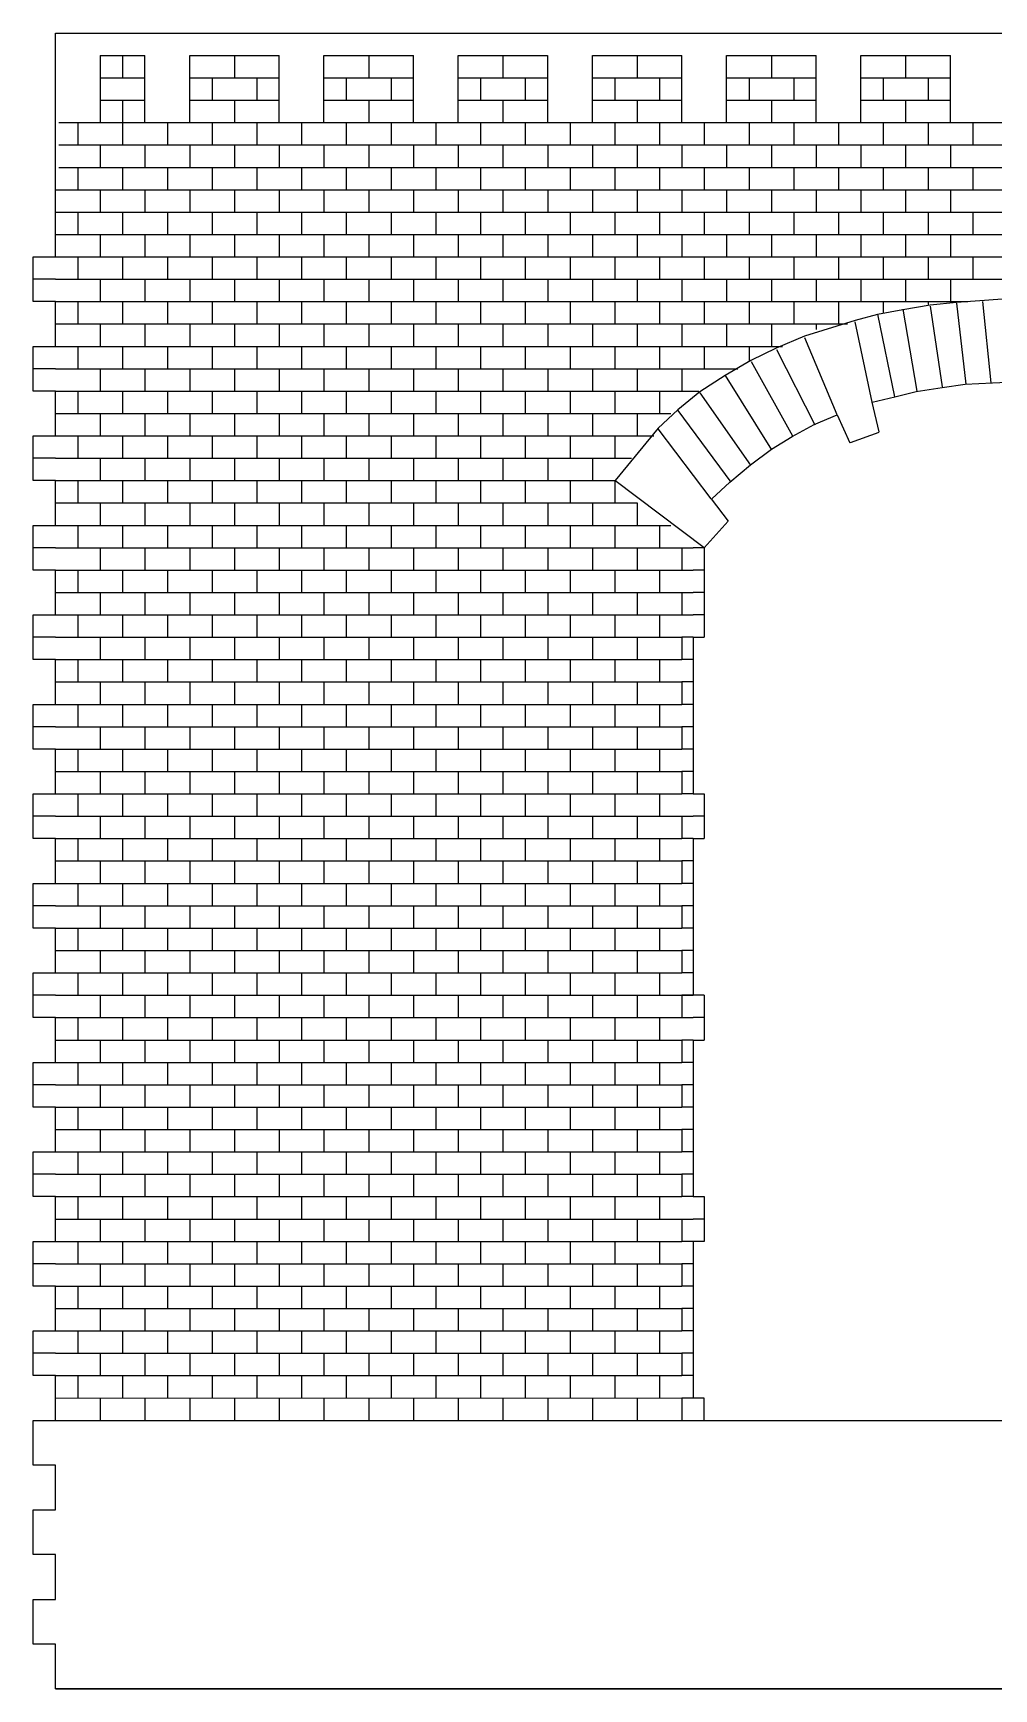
# Model space of a CAD drawing. Extents: x 12 to 197, y 116 to 290.
# Drawn here: x 12 to 54.9, y 116 to 190 of the extents above; entities that cross this region are included whole.
import ezdxf

# ---------------------------------------------------------------- set-up
doc = ezdxf.new("R2010")
doc.units = 0
doc.header["$MEASUREMENT"] = 0
doc.layers.add('OHNE_NAMEN', color=5, linetype='CONTINUOUS')

msp = doc.modelspace()

# ---------------------------------------------------------------- linework, layer by layer
at = {"layer": 'OHNE_NAMEN', "color": 5, "linetype": 'CONTINUOUS'}
for p, q in [((13, 190.0001), (101.0003, 190.0001)), ((13.0008, 179.9999), (13, 190.0001)), ((12.0007, 178), (12.0007, 179.9999)), ((12.0007, 179.9999), (13.0008, 179.9999)), ((13.0008, 179.0001), (12.0007, 179.0001)), ((13.0008, 178), (12.0007, 178)), ((13.0008, 176.0001), (13.0008, 178)), ((12.0007, 173.9999), (12.0007, 176.0001)), ((12.0007, 176.0001), (13.0008, 176.0001)), ((13.0008, 175), (12.0007, 175)), ((13.0008, 173.9999), (12.0007, 173.9999)), ((13.0008, 172), (13.0008, 173.9999)), ((12.0007, 170.0001), (12.0007, 172)), ((12.0007, 172), (13.0008, 172)), ((13.0008, 170.9999), (12.0007, 170.9999)), ((13.0008, 170.0001), (12.0007, 170.0001)), ((13.0008, 167.9998), (13.0008, 170.0001)), ((12.0007, 165.9999), (12.0007, 167.9998)), ((12.0007, 167.9998), (13.0008, 167.9998)), ((13.0008, 167.0001), (12.0007, 167.0001)), ((13.0008, 165.9999), (12.0007, 165.9999)), ((13.0008, 164), (13.0008, 165.9999)), ((12.0007, 162.0001), (12.0007, 164)), ((12.0007, 164), (13.0008, 164)), ((13.0008, 162.9999), (12.0007, 162.9999)), ((13.0008, 162.0001), (12.0007, 162.0001)), ((13.0008, 159.9999), (13.0008, 162.0001)), ((12.0007, 158), (12.0007, 159.9999)), ((12.0007, 159.9999), (13.0008, 159.9999)), ((13.0008, 159.0001), (12.0007, 159.0001)), ((13.0008, 158), (12.0007, 158)), ((13.0008, 156.0001), (13.0008, 158)), ((12.0007, 153.9999), (12.0007, 156.0001)), ((12.0007, 156.0001), (13.0008, 156.0001)), ((13.0008, 155), (12.0007, 155)), ((13.0008, 153.9999), (12.0007, 153.9999)), ((13.0008, 151.9999), (13.0008, 153.9999)), ((12.0007, 150), (12.0007, 151.9999)), ((12.0007, 151.9999), (13.0008, 151.9999)), ((13.0008, 150.9998), (12.0007, 150.9998)), ((13.0008, 150), (12.0007, 150)), ((13.0008, 147.9998), (13.0008, 150)), ((12.0007, 145.9999), (12.0007, 147.9998)), ((12.0007, 147.9998), (13.0008, 147.9998)), ((13.0008, 147), (12.0007, 147)), ((13.0008, 145.9999), (12.0007, 145.9999)), ((13.0008, 144), (13.0008, 145.9999)), ((12.0007, 142.0001), (12.0007, 144)), ((12.0007, 144), (13.0008, 144)), ((13.0008, 142.9999), (12.0007, 142.9999)), ((13.0008, 142.0001), (12.0007, 142.0001)), ((13.0008, 139.9999), (13.0008, 142.0001)), ((12.0007, 138), (12.0007, 139.9999)), ((12.0007, 139.9999), (13.0008, 139.9999)), ((13.0008, 139.0001), (12.0007, 139.0001)), ((13.0008, 138), (12.0007, 138)), ((13.0008, 136.0001), (13.0008, 138)), ((12.0007, 133.9998), (12.0007, 136.0001)), ((12.0007, 136.0001), (13.0008, 136.0001)), ((13.0008, 134.9999), (12.0007, 134.9999)), ((13.0008, 133.9998), (12.0007, 133.9998)), ((13.0008, 131.9999), (13.0008, 133.9998)), ((12.0007, 130), (12.0007, 131.9999)), ((12.0007, 131.9999), (13.0008, 131.9999)), ((13.0008, 130.9998), (12.0007, 130.9998)), ((13.0008, 130), (12.0007, 130)), ((13.0008, 128.0001), (13.0008, 130)), ((12.0007, 125.9999), (12.0007, 128.0001)), ((12.0007, 128.0001), (13.0008, 128.0001)), ((13.0008, 125.9999), (12.0007, 125.9999)), ((13.0008, 124), (13.0008, 125.9999)), ((12.0007, 122.0001), (12.0007, 124)), ((12.0007, 124), (13.0008, 124)), ((13.0008, 122.0001), (12.0007, 122.0001)), ((13.0008, 119.9998), (13.0008, 122.0001)), ((12.0007, 117.9999), (12.0007, 119.9998)), ((12.0007, 119.9998), (13.0008, 119.9998)), ((13.0008, 117.9999), (12.0007, 117.9999)), ((13.0008, 116), (13.0008, 117.9999)), ((101.0003, 116), (13, 116)), ((13, 116), (101.0003, 116))]:
    msp.add_line(p, q, dxfattribs=at)
at = {"layer": 'OHNE_NAMEN', "color": 7, "linetype": 'CONTINUOUS'}
for p, q in [((15.001, 189), (17, 189.0004)), ((15.001, 189), (15.001, 186)), ((16.0004, 189), (16.0004, 188.0002)), ((17.0003, 186), (17.0003, 189)), ((18.9999, 189.0004), (23, 189.0004)), ((19.0003, 186), (19.0003, 189)), ((21, 189), (21, 188.0002)), ((23.0004, 186), (23.0004, 189)), ((24.9999, 189.0004), (29, 189.0004)), ((25.0003, 186), (25.0003, 189)), ((27, 189), (27, 188.0002)), ((29.0004, 186), (29.0004, 189)), ((30.9999, 189.0004), (35, 189.0004)), ((31.0003, 186), (31.0003, 189)), ((33, 189), (33, 188.0002)), ((35.0004, 186), (35.0004, 189)), ((37, 189.0004), (41.0002, 189.0004)), ((37.0004, 186), (37.0004, 189)), ((39.0003, 189), (39.0003, 188.0002)), ((41.0005, 186), (41.0005, 189)), ((43.0001, 189.0004), (47.0002, 189.0004)), ((43.0004, 186), (43.0004, 189)), ((45, 189), (45, 188.0002)), ((47.0006, 186), (47.0006, 189)), ((49.0001, 189.0004), (53.0003, 189.0004)), ((49.0005, 186), (49.0005, 189)), ((51, 189), (51, 188.0002)), ((53.0006, 186), (53.0006, 189)), ((15.001, 187.9995), (17, 188.0002)), ((18.9999, 188.0002), (23, 188.0002)), ((20.0005, 187.9995), (20.0005, 186.9997)), ((22.0002, 188.0002), (22.0002, 187.0004)), ((24.9999, 188.0002), (29, 188.0002)), ((26.0005, 187.9995), (26.0005, 186.9997)), ((28.0003, 188.0002), (28.0003, 187.0004)), ((30.9999, 188.0002), (35, 188.0002)), ((32.0005, 187.9995), (32.0005, 186.9997)), ((34.0003, 188.0002), (34.0003, 187.0004)), ((37, 188.0002), (41.0002, 188.0002)), ((38.0005, 187.9995), (38.0005, 186.9997)), ((40.0004, 188.0002), (40.0004, 187.0004)), ((43.0001, 188.0002), (47.0002, 188.0002)), ((44.0006, 187.9995), (44.0006, 186.9997)), ((46.0005, 188.0002), (46.0005, 187.0004)), ((49.0001, 188.0002), (53.0003, 188.0002)), ((50.0006, 187.9995), (50.0006, 186.9997)), ((52.0005, 188.0002), (52.0005, 187.0004)), ((15.001, 186.9997), (17.0003, 186.9997)), ((16.0002, 186.9997), (16.0002, 186.0003)), ((19.001, 186.9997), (23.0004, 186.9997)), ((21.0004, 186.9997), (21.0004, 186)), ((25.001, 186.9997), (29.0004, 186.9997)), ((27.0004, 186.9997), (27.0004, 186)), ((31.001, 186.9997), (35.0004, 186.9997)), ((33.0003, 186.9997), (33.0003, 186)), ((37.0011, 186.9997), (41.0005, 186.9997)), ((39.0006, 186.9997), (39.0006, 186)), ((43.0011, 186.9997), (47.0006, 186.9997)), ((45.0003, 186.9997), (45.0003, 186)), ((49.0012, 186.9997), (53.0006, 186.9997)), ((51.0004, 186.9997), (51.0004, 186)), ((13.1538, 186), (101.0003, 186.0003)), ((14.0003, 186), (14.0003, 184.9998)), ((16.0003, 186), (16.0003, 184.9998)), ((18.0002, 186), (18.0002, 184.9998)), ((20.0005, 186), (20.0005, 184.9998)), ((22.0004, 186), (22.0004, 184.9998)), ((24.0003, 186), (24.0003, 184.9998)), ((26.0005, 186), (26.0005, 184.9998)), ((28.0004, 186), (28.0004, 184.9998)), ((30.0003, 186), (30.0003, 184.9998)), ((32.0006, 186), (32.0006, 184.9998)), ((34.0005, 186), (34.0005, 184.9998)), ((36.0003, 186), (36.0003, 184.9998)), ((38.0005, 186), (38.0005, 184.9998)), ((40.0008, 186), (40.0008, 184.9998)), ((42.0007, 186), (42.0007, 184.9998)), ((44.0006, 186), (44.0006, 184.9998)), ((46.0008, 186), (46.0008, 184.9998)), ((48.0007, 186), (48.0007, 184.9998)), ((50.0006, 186), (50.0006, 184.9998)), ((52.0005, 186), (52.0005, 184.9998)), ((54.0008, 186), (54.0008, 184.9998)), ((13.1538, 185.0002), (101.0003, 185.0002)), ((15.0003, 184.9998), (15.0003, 183.9994)), ((17.0003, 184.9998), (17.0003, 183.9994)), ((19.0002, 184.9998), (19.0002, 183.9994)), ((21.0005, 184.9998), (21.0005, 183.9994)), ((23.0004, 184.9998), (23.0004, 183.9994)), ((25.0003, 184.9998), (25.0003, 183.9994)), ((27.0005, 184.9998), (27.0005, 183.9994)), ((29.0004, 184.9998), (29.0004, 183.9994)), ((31.0003, 184.9998), (31.0003, 183.9994)), ((33.0006, 184.9998), (33.0006, 183.9994)), ((35.0005, 184.9998), (35.0005, 183.9994)), ((37.0004, 184.9998), (37.0004, 183.9994)), ((39.0003, 184.9998), (39.0003, 183.9994)), ((41.0005, 184.9998), (41.0005, 183.9994)), ((43.0004, 184.9998), (43.0004, 183.9994)), ((45.0003, 184.9998), (45.0003, 183.9994)), ((47.0006, 184.9998), (47.0006, 183.9994)), ((49.0005, 184.9998), (49.0005, 183.9994)), ((51.0004, 184.9998), (51.0004, 183.9994)), ((53.0003, 184.9998), (53.0003, 183.9994)), ((13.1538, 184.0001), (101.0003, 184.0001)), ((14.0003, 184.0001), (14.0003, 182.9999)), ((16.0003, 184.0001), (16.0003, 182.9999)), ((18.0002, 184.0001), (18.0002, 182.9999)), ((20.0005, 184.0001), (20.0005, 182.9999)), ((22.0004, 184.0001), (22.0004, 182.9999)), ((24.0003, 184.0001), (24.0003, 182.9999)), ((26.0005, 184.0001), (26.0005, 182.9999)), ((28.0004, 184.0001), (28.0004, 182.9999)), ((30.0003, 184.0001), (30.0003, 182.9999)), ((32.0006, 184.0001), (32.0006, 182.9999)), ((34.0005, 184.0001), (34.0005, 182.9999)), ((36.0003, 184.0001), (36.0003, 182.9999)), ((38.0005, 184.0001), (38.0005, 182.9999)), ((40.0008, 184.0001), (40.0008, 182.9999)), ((42.0007, 184.0001), (42.0007, 182.9999)), ((44.0006, 184.0001), (44.0006, 182.9999)), ((46.0008, 184.0001), (46.0008, 182.9999)), ((48.0007, 184.0001), (48.0007, 182.9999)), ((50.0006, 184.0001), (50.0006, 182.9999)), ((52.0005, 184.0001), (52.0005, 182.9999)), ((54.0008, 184.0001), (54.0008, 182.9999)), ((13, 182.9999), (102.4036, 182.9999)), ((15.0003, 182.9999), (15.0003, 181.9998)), ((17.0003, 182.9999), (17.0003, 181.9998)), ((19.0002, 182.9999), (19.0002, 181.9998)), ((21.0005, 182.9999), (21.0005, 181.9998)), ((23.0004, 182.9999), (23.0004, 181.9998)), ((25.0003, 182.9999), (25.0003, 181.9998)), ((27.0005, 182.9999), (27.0005, 181.9998)), ((29.0004, 182.9999), (29.0004, 181.9998)), ((31.0003, 182.9999), (31.0003, 181.9998)), ((33.0006, 182.9999), (33.0006, 181.9998)), ((35.0005, 182.9999), (35.0005, 181.9998)), ((37.0004, 182.9999), (37.0004, 181.9998)), ((39.0003, 182.9999), (39.0003, 181.9998)), ((41.0005, 182.9999), (41.0005, 181.9998)), ((43.0004, 182.9999), (43.0004, 181.9998)), ((45.0003, 182.9999), (45.0003, 181.9998)), ((47.0006, 182.9999), (47.0006, 181.9998)), ((49.0005, 182.9999), (49.0005, 181.9998)), ((51.0004, 182.9999), (51.0004, 181.9998)), ((53.0003, 182.9999), (53.0003, 181.9998)), ((13, 182.0002), (102.4036, 182.0002)), ((14.0003, 182.0002), (14.0003, 181)), ((16.0003, 182.0002), (16.0003, 181)), ((18.0002, 182.0002), (18.0002, 181)), ((20.0005, 182.0002), (20.0005, 181)), ((22.0004, 182.0002), (22.0004, 181)), ((24.0003, 182.0002), (24.0003, 181)), ((26.0005, 182.0002), (26.0005, 181)), ((28.0004, 182.0002), (28.0004, 181)), ((30.0003, 182.0002), (30.0003, 181)), ((32.0006, 182.0002), (32.0006, 181)), ((34.0005, 182.0002), (34.0005, 181)), ((36.0003, 182.0002), (36.0003, 181)), ((38.0005, 182.0002), (38.0005, 181)), ((40.0008, 182.0002), (40.0008, 181)), ((42.0007, 182.0002), (42.0007, 181)), ((44.0006, 182.0002), (44.0006, 181)), ((46.0008, 182.0002), (46.0008, 181)), ((48.0007, 182.0002), (48.0007, 181)), ((50.0006, 182.0002), (50.0006, 181)), ((52.0005, 182.0002), (52.0005, 181)), ((54.0008, 182.0002), (54.0008, 181)), ((13, 181), (102.4036, 181)), ((15.0003, 180.9997), (15.0003, 179.9996)), ((17.0003, 180.9997), (17.0003, 179.9996)), ((19.0002, 180.9997), (19.0002, 179.9996)), ((21.0005, 180.9997), (21.0005, 179.9996)), ((23.0004, 180.9997), (23.0004, 179.9996)), ((25.0003, 180.9997), (25.0003, 179.9996)), ((27.0005, 180.9997), (27.0005, 179.9996)), ((29.0004, 180.9997), (29.0004, 179.9996)), ((31.0003, 180.9997), (31.0003, 179.9996)), ((33.0006, 180.9997), (33.0006, 179.9996)), ((35.0005, 180.9997), (35.0005, 179.9996)), ((37.0004, 180.9997), (37.0004, 179.9996)), ((39.0003, 180.9997), (39.0003, 179.9996)), ((41.0005, 180.9997), (41.0005, 179.9996)), ((43.0004, 180.9997), (43.0004, 179.9996)), ((45.0003, 180.9997), (45.0003, 179.9996)), ((47.0006, 180.9997), (47.0006, 179.9996)), ((49.0005, 180.9997), (49.0005, 179.9996)), ((51.0004, 180.9997), (51.0004, 179.9996)), ((53.0003, 180.9997), (53.0003, 179.9996)), ((13, 180.0003), (101.0003, 180.0003)), ((14.0003, 179.9999), (14.0003, 178.9998)), ((16.0003, 179.9999), (16.0003, 178.9998)), ((18.0002, 179.9999), (18.0002, 178.9998)), ((20.0005, 179.9999), (20.0005, 178.9998)), ((22.0004, 179.9999), (22.0004, 178.9998)), ((24.0003, 179.9999), (24.0003, 178.9998)), ((26.0005, 179.9999), (26.0005, 178.9998)), ((28.0004, 179.9999), (28.0004, 178.9998)), ((30.0003, 179.9999), (30.0003, 178.9998)), ((32.0006, 179.9999), (32.0006, 178.9998)), ((34.0005, 179.9999), (34.0005, 178.9998)), ((36.0003, 179.9999), (36.0003, 178.9998)), ((38.0005, 179.9999), (38.0005, 178.9998)), ((40.0008, 179.9999), (40.0008, 178.9998)), ((42.0007, 179.9999), (42.0007, 178.9998)), ((44.0006, 179.9999), (44.0006, 178.9998)), ((46.0008, 179.9999), (46.0008, 178.9998)), ((48.0007, 179.9999), (48.0007, 178.9998)), ((50.0006, 179.9999), (50.0006, 178.9998)), ((52.0005, 179.9999), (52.0005, 178.9998)), ((54.0008, 179.9999), (54.0008, 178.9998)), ((13, 179.0001), (101.0003, 179.0001)), ((15.0003, 178.9998), (15.0003, 177.9997)), ((17.0003, 178.9998), (17.0003, 177.9997)), ((19.0002, 178.9998), (19.0002, 177.9997)), ((21.0005, 178.9998), (21.0005, 177.9997)), ((23.0004, 178.9998), (23.0004, 177.9997)), ((25.0003, 178.9998), (25.0003, 177.9997)), ((27.0005, 178.9998), (27.0005, 177.9997)), ((29.0004, 178.9998), (29.0004, 177.9997)), ((31.0003, 178.9998), (31.0003, 177.9997)), ((33.0006, 178.9998), (33.0006, 177.9997)), ((35.0005, 178.9998), (35.0005, 177.9997)), ((37.0004, 178.9998), (37.0004, 177.9997)), ((39.0003, 178.9998), (39.0003, 177.9997)), ((41.0005, 178.9998), (41.0005, 177.9997)), ((43.0004, 178.9998), (43.0004, 177.9997)), ((45.0003, 178.9998), (45.0003, 177.9997)), ((47.0006, 178.9998), (47.0006, 177.9997)), ((49.0005, 178.9998), (49.0005, 177.9997)), ((51.0004, 178.9998), (51.0004, 177.9997)), ((53.0003, 178.9998), (53.0003, 177.9997)), ((13, 178), (53.7789, 178)), ((14.0003, 178), (14.0003, 176.9999)), ((16.0003, 178), (16.0003, 176.9999)), ((18.0002, 178), (18.0002, 176.9999)), ((20.0005, 178), (20.0005, 176.9999)), ((22.0004, 178), (22.0004, 176.9999)), ((24.0003, 178), (24.0003, 176.9999)), ((26.0005, 178), (26.0005, 176.9999)), ((28.0004, 178), (28.0004, 176.9999)), ((30.0003, 178), (30.0003, 176.9999)), ((32.0006, 178), (32.0006, 176.9999)), ((34.0005, 178), (34.0005, 176.9999)), ((36.0003, 178), (36.0003, 176.9999)), ((38.0005, 178), (38.0005, 176.9999)), ((40.0008, 178), (40.0008, 176.9999)), ((42.0007, 178), (42.0007, 176.9999)), ((44.0006, 178), (44.0006, 176.9999)), ((46.0005, 177.9997), (46.0005, 176.9999)), ((46.0008, 178), (46.0008, 176.9999)), ((48.0007, 178), (48.0007, 176.9999)), ((48.0007, 177.9997), (48.0007, 176.9999)), ((50.8787, 177.6324), (49.7498, 177.4208)), ((50.0006, 178), (50.0013, 177.5001)), ((50.8684, 177.6561), (51.5013, 173.9999)), ((52.1017, 177.8441), (50.8787, 177.6324)), ((52.0016, 178), (52.0016, 177.8751)), ((53.2776, 177.9619), (52.1017, 177.8441)), ((52.1032, 177.7972), (52.6263, 174.1876)), ((53.2673, 177.9383), (53.6889, 174.3124)), ((54.5239, 178.0558), (53.2776, 177.9619)), ((54.4389, 178), (54.8139, 174.3749)), ((55.5015, 178.1249), (54.5239, 178.0558)), ((13, 177.0002), (48.4032, 176.9999)), ((15.0003, 176.9999), (15.0003, 175.9998)), ((17.0003, 176.9999), (17.0003, 175.9998)), ((19.0002, 176.9999), (19.0002, 175.9998)), ((21.0005, 176.9999), (21.0005, 175.9998)), ((23.0004, 176.9999), (23.0004, 175.9998)), ((25.0003, 176.9999), (25.0003, 175.9998)), ((27.0005, 176.9999), (27.0005, 175.9998)), ((29.0004, 176.9999), (29.0004, 175.9998)), ((31.0003, 176.9999), (31.0003, 175.9998)), ((33.0006, 176.9999), (33.0006, 175.9998)), ((35.0005, 176.9999), (35.0005, 175.9998)), ((37.0004, 176.9999), (37.0004, 175.9998)), ((39.0003, 176.9999), (39.0003, 175.9998)), ((41.0005, 176.9999), (41.0005, 175.9998)), ((43.0004, 176.9999), (43.0004, 175.9998)), ((45.0003, 176.9999), (45.0003, 175.9998)), ((45.0007, 176.9999), (45.0007, 176.0001)), ((48.7384, 177.1622), (46.4806, 176.4566)), ((47.0016, 176.9999), (47.0002, 176.7501)), ((49.7498, 177.4208), (48.7384, 177.1622)), ((49.5014, 173.5), (48.7518, 177.0916)), ((49.7395, 177.4444), (50.5016, 173.7501)), ((46.4806, 176.4566), (45.2106, 175.9158)), ((47.939, 172.9373), (46.494, 176.3861)), ((13, 176.0001), (45.5002, 176.0001)), ((14.0003, 176.0001), (14.0003, 175)), ((16.0003, 176.0001), (16.0003, 175)), ((18.0002, 176.0001), (18.0002, 175)), ((20.0005, 176.0001), (20.0005, 175)), ((22.0004, 176.0001), (22.0004, 175)), ((24.0003, 176.0001), (24.0003, 175)), ((26.0005, 176.0001), (26.0005, 175)), ((28.0004, 176.0001), (28.0004, 175)), ((30.0003, 176.0001), (30.0003, 175)), ((32.0006, 176.0001), (32.0006, 175)), ((34.0005, 176.0001), (34.0005, 175)), ((36.0003, 176.0001), (36.0003, 175)), ((38.0005, 176.0001), (38.0005, 175)), ((40.0008, 176.0001), (40.0008, 175)), ((42.0007, 176.0001), (42.0007, 175)), ((44.0006, 175.9998), (44.0013, 175.375)), ((45.2106, 175.9158), (44.0817, 175.3746)), ((45.224, 175.8569), (46.9388, 172.4999)), ((13, 175), (43.5, 175)), ((15.0003, 174.9996), (15.0003, 173.9995)), ((17.0003, 174.9996), (17.0003, 173.9995)), ((19.0002, 174.9996), (19.0002, 173.9995)), ((21.0005, 174.9996), (21.0005, 173.9995)), ((23.0004, 174.9996), (23.0004, 173.9995)), ((25.0003, 174.9996), (25.0003, 173.9995)), ((27.0005, 174.9996), (27.0005, 173.9995)), ((29.0004, 174.9996), (29.0004, 173.9995)), ((31.0003, 174.9996), (31.0003, 173.9995)), ((33.0006, 174.9996), (33.0006, 173.9995)), ((35.0005, 174.9996), (35.0005, 173.9995)), ((37.0004, 174.9996), (37.0004, 173.9995)), ((39.0003, 174.9996), (39.0003, 173.9995)), ((41.0005, 174.9996), (41.0005, 173.9995)), ((42.9295, 174.6927), (41.8006, 173.9635)), ((44.0817, 175.3746), (42.9295, 174.6927)), ((42.9309, 174.6927), (45.0014, 171.3749)), ((44.0951, 175.3277), (45.9391, 172)), ((13, 174.0002), (41.7502, 174.0002)), ((14.0003, 173.9999), (14.0003, 173.0001)), ((16.0003, 173.9999), (16.0003, 173.0001)), ((18.0002, 173.9999), (18.0002, 173.0001)), ((20.0005, 173.9999), (20.0005, 173.0001)), ((22.0004, 173.9999), (22.0004, 173.0001)), ((24.0003, 173.9999), (24.0003, 173.0001)), ((26.0005, 173.9999), (26.0005, 173.0001)), ((28.0004, 173.9999), (28.0004, 173.0001)), ((30.0003, 173.9999), (30.0003, 173.0001)), ((32.0006, 173.9999), (32.0006, 173.0001)), ((34.0005, 173.9999), (34.0005, 173.0001)), ((36.0003, 173.9999), (36.0003, 173.0001)), ((38.0005, 173.9999), (38.0005, 172.9998)), ((38.0005, 173.9999), (38.0005, 173.0001)), ((40.0008, 173.9999), (40.0008, 172.9998)), ((40.0008, 173.9999), (40.0008, 173.0001)), ((41.8006, 173.9635), (40.8129, 173.1641)), ((41.802, 173.9166), (44.0641, 170.6873)), ((40.8129, 173.1641), (39.9426, 172.3408)), ((13, 173.0001), (40.5003, 173.0001)), ((15.0003, 172.9998), (15.0003, 171.9996)), ((17.0003, 172.9998), (17.0003, 171.9996)), ((19.0002, 172.9998), (19.0002, 171.9996)), ((21.0005, 172.9998), (21.0005, 171.9996)), ((23.0004, 172.9998), (23.0004, 171.9996)), ((25.0003, 172.9998), (25.0003, 171.9996)), ((27.0005, 172.9998), (27.0005, 171.9996)), ((29.0004, 172.9998), (29.0004, 171.9996)), ((31.0003, 172.9998), (31.0003, 171.9996)), ((33.0006, 172.9998), (33.0006, 171.9996)), ((35.0005, 172.9998), (35.0005, 171.9996)), ((37.0004, 172.9998), (37.0004, 171.9996)), ((39.0003, 172.9998), (39.0003, 171.9996)), ((39.0006, 172.9998), (39.0006, 172)), ((40.8143, 173.1405), (43.1888, 169.9376)), ((13, 172.0003), (39.7503, 172.0003)), ((14.0003, 172), (14.0003, 170.9999)), ((16.0003, 172), (16.0003, 170.9999)), ((18.0002, 172), (18.0002, 170.9999)), ((20.0005, 172), (20.0005, 170.9999)), ((22.0004, 172), (22.0004, 170.9999)), ((24.0003, 172), (24.0003, 170.9999)), ((26.0005, 172), (26.0005, 170.9999)), ((28.0004, 172), (28.0004, 170.9999)), ((30.0003, 172), (30.0003, 170.9999)), ((32.0006, 172), (32.0006, 170.9999)), ((34.0005, 172), (34.0005, 170.9999)), ((36.0003, 172), (36.0003, 170.9999)), ((38.0005, 172), (38.0005, 170.9999)), ((38.0005, 172), (38.0005, 170.9999)), ((39.9426, 172.3408), (38.0139, 170.0124)), ((42.3139, 169.1876), (39.9426, 172.3175)), ((13, 171.0002), (38.7502, 171.0002)), ((15.0003, 170.9999), (15.0003, 169.9997)), ((17.0003, 170.9999), (17.0003, 169.9997)), ((19.0002, 170.9999), (19.0002, 169.9997)), ((21.0005, 170.9999), (21.0005, 169.9997)), ((23.0004, 170.9999), (23.0004, 169.9997)), ((25.0003, 170.9999), (25.0003, 169.9997)), ((27.0005, 170.9999), (27.0005, 169.9997)), ((29.0004, 170.9999), (29.0004, 169.9997)), ((31.0003, 170.9999), (31.0003, 169.9997)), ((33.0006, 170.9999), (33.0006, 169.9997)), ((35.0005, 170.9999), (35.0005, 169.9997)), ((37.0004, 170.9999), (37.0004, 169.9997)), ((13, 170.0001), (38.0002, 170.0001)), ((14.0003, 170.0001), (14.0003, 169)), ((16.0003, 170.0001), (16.0003, 169)), ((18.0002, 170.0001), (18.0002, 169)), ((20.0005, 170.0001), (20.0005, 169)), ((22.0004, 170.0001), (22.0004, 169)), ((24.0003, 170.0001), (24.0003, 169)), ((26.0005, 170.0001), (26.0005, 169)), ((28.0004, 170.0001), (28.0004, 169)), ((30.0003, 170.0001), (30.0003, 169)), ((32.0006, 170.0001), (32.0006, 169)), ((34.0005, 170.0001), (34.0005, 169)), ((36.0003, 170.0001), (36.0003, 169)), ((42.0007, 167.0001), (38.0005, 170.0001)), ((38.0005, 170.0001), (38.0005, 169)), ((38.0005, 169.9997), (38.0005, 169)), ((13, 169.0003), (39.0003, 169.0003)), ((15.0003, 169), (15.0003, 167.9998)), ((17.0003, 169), (17.0003, 167.9998)), ((19.0002, 169), (19.0002, 167.9998)), ((21.0005, 169), (21.0005, 167.9998)), ((23.0004, 169), (23.0004, 167.9998)), ((25.0003, 169), (25.0003, 167.9998)), ((27.0005, 169), (27.0005, 167.9998)), ((29.0004, 169), (29.0004, 167.9998)), ((31.0003, 169), (31.0003, 167.9998)), ((33.0006, 169), (33.0006, 167.9998)), ((35.0005, 169), (35.0005, 167.9998)), ((37.0004, 169), (37.0004, 167.9998)), ((39.0003, 169), (39.0003, 167.9998)), ((39.0006, 169), (39.0006, 167.9998)), ((12.4038, 168.0002), (40.5003, 168.0002)), ((14.0003, 168.0002), (14.0003, 167.0001)), ((16.0003, 168.0002), (16.0003, 167.0001)), ((18.0002, 168.0002), (18.0002, 167.0001)), ((20.0005, 168.0002), (20.0005, 167.0001)), ((22.0004, 168.0002), (22.0004, 167.0001)), ((24.0003, 168.0002), (24.0003, 167.0001)), ((26.0005, 168.0002), (26.0005, 167.0001)), ((28.0004, 168.0002), (28.0004, 167.0001)), ((30.0003, 168.0002), (30.0003, 167.0001)), ((32.0006, 168.0002), (32.0006, 167.0001)), ((34.0005, 168.0002), (34.0005, 167.0001)), ((36.0003, 168.0002), (36.0003, 167.0001)), ((38.0005, 168.0002), (38.0005, 167.0001)), ((40.0008, 168.0002), (40.0008, 167.0001)), ((40.0008, 167.9998), (40.0008, 166.9997)), ((13.001, 167.0001), (41.5001, 167.0001)), ((15.0003, 166.9997), (15.0003, 165.9996)), ((17.0003, 166.9997), (17.0003, 165.9996)), ((19.0002, 166.9997), (19.0002, 165.9996)), ((21.0005, 166.9997), (21.0005, 165.9996)), ((23.0004, 166.9997), (23.0004, 165.9996)), ((25.0003, 166.9997), (25.0003, 165.9996)), ((27.0005, 166.9997), (27.0005, 165.9996)), ((29.0004, 166.9997), (29.0004, 165.9996)), ((31.0003, 166.9997), (31.0003, 165.9996)), ((33.0006, 166.9997), (33.0006, 165.9996)), ((35.0005, 166.9997), (35.0005, 165.9996)), ((37.0004, 166.9997), (37.0004, 165.9996)), ((39.0003, 166.9997), (39.0003, 165.9996)), ((39.0006, 167.0001), (39.0006, 165.9999)), ((41.0005, 166.9997), (41.0005, 165.9996)), ((13.001, 165.9999), (41.5001, 166.0003)), ((14.0003, 165.9999), (14.0003, 164.9998)), ((16.0003, 165.9999), (16.0003, 164.9998)), ((18.0002, 165.9999), (18.0002, 164.9998)), ((20.0005, 165.9999), (20.0005, 164.9998)), ((22.0004, 165.9999), (22.0004, 164.9998)), ((24.0003, 165.9999), (24.0003, 164.9998)), ((26.0005, 165.9999), (26.0005, 164.9998)), ((28.0004, 165.9999), (28.0004, 164.9998)), ((30.0003, 165.9999), (30.0003, 164.9998)), ((32.0006, 165.9999), (32.0006, 164.9998)), ((34.0005, 165.9999), (34.0005, 164.9998)), ((36.0003, 165.9999), (36.0003, 164.9998)), ((38.0005, 165.9999), (38.0005, 164.9998)), ((40.0008, 165.9999), (40.0008, 164.9998)), ((13.0011, 164.9998), (41.5001, 165.0002)), ((15.0003, 164.9998), (15.0003, 163.9997)), ((17.0003, 164.9998), (17.0003, 163.9997)), ((19.0002, 164.9998), (19.0002, 163.9997)), ((21.0005, 164.9998), (21.0005, 163.9997)), ((23.0004, 164.9998), (23.0004, 163.9997)), ((25.0003, 164.9998), (25.0003, 163.9997)), ((27.0005, 164.9998), (27.0005, 163.9997)), ((29.0004, 164.9998), (29.0004, 163.9997)), ((31.0003, 164.9998), (31.0003, 163.9997)), ((33.0006, 164.9998), (33.0006, 163.9997)), ((35.0005, 164.9998), (35.0005, 163.9997)), ((37.0004, 164.9998), (37.0004, 163.9997)), ((39.0003, 164.9998), (39.0003, 163.9997)), ((41.0005, 164.9998), (41.0005, 163.9997)), ((13.0011, 164), (41.5001, 164)), ((14.0003, 164), (14.0003, 162.9999)), ((16.0003, 164), (16.0003, 162.9999)), ((18.0002, 164), (18.0002, 162.9999)), ((20.0005, 164), (20.0005, 162.9999)), ((22.0004, 164), (22.0004, 162.9999)), ((24.0003, 164), (24.0003, 162.9999)), ((26.0005, 164), (26.0005, 162.9999)), ((28.0004, 164), (28.0004, 162.9999)), ((30.0003, 164), (30.0003, 162.9999)), ((32.0006, 164), (32.0006, 162.9999)), ((34.0005, 164), (34.0005, 162.9999)), ((36.0003, 164), (36.0003, 162.9999)), ((38.0005, 164), (38.0005, 162.9999)), ((40.0008, 164), (40.0008, 162.9999)), ((13.0011, 162.9999), (41.0012, 162.9999)), ((15.0003, 162.9999), (15.0003, 161.9998)), ((17.0003, 162.9999), (17.0003, 161.9998)), ((19.0002, 162.9999), (19.0002, 161.9998)), ((21.0005, 162.9999), (21.0005, 161.9998)), ((23.0004, 162.9999), (23.0004, 161.9998)), ((25.0003, 162.9999), (25.0003, 161.9998)), ((27.0005, 162.9999), (27.0005, 161.9998)), ((29.0004, 162.9999), (29.0004, 161.9998)), ((31.0003, 162.9999), (31.0003, 161.9998)), ((33.0006, 162.9999), (33.0006, 161.9998)), ((35.0005, 162.9999), (35.0005, 161.9998)), ((37.0004, 162.9999), (37.0004, 161.9998)), ((39.0003, 162.9999), (39.0003, 161.9998)), ((41.0005, 162.9999), (41.0005, 161.9998)), ((13.001, 162.0001), (41.0012, 162.0001)), ((14.0003, 162.0001), (14.0003, 161)), ((16.0003, 162.0001), (16.0003, 161)), ((18.0002, 162.0001), (18.0002, 161)), ((20.0005, 162.0001), (20.0005, 161)), ((22.0004, 162.0001), (22.0004, 161)), ((24.0003, 162.0001), (24.0003, 161)), ((26.0005, 162.0001), (26.0005, 161)), ((28.0004, 162.0001), (28.0004, 161)), ((30.0003, 162.0001), (30.0003, 161)), ((32.0006, 162.0001), (32.0006, 161)), ((34.0005, 162.0001), (34.0005, 161)), ((36.0003, 162.0001), (36.0003, 161)), ((38.0005, 162.0001), (38.0005, 161)), ((40.0008, 162.0001), (40.0008, 161)), ((13.0004, 161), (41.0005, 161)), ((15.0003, 160.9997), (15.0003, 159.9995)), ((17.0003, 160.9997), (17.0003, 159.9995)), ((19.0002, 160.9997), (19.0002, 159.9995)), ((21.0005, 160.9997), (21.0005, 159.9995)), ((23.0004, 160.9997), (23.0004, 159.9995)), ((25.0003, 160.9997), (25.0003, 159.9995)), ((27.0005, 160.9997), (27.0005, 159.9995)), ((29.0004, 160.9997), (29.0004, 159.9995)), ((31.0003, 160.9997), (31.0003, 159.9995)), ((33.0006, 160.9997), (33.0006, 159.9995)), ((35.0005, 160.9997), (35.0005, 159.9995)), ((37.0004, 160.9997), (37.0004, 159.9995)), ((39.0003, 160.9997), (39.0003, 159.9995)), ((41.0005, 160.9997), (41.0005, 159.9995)), ((13.0004, 159.9999), (41.0005, 159.9999)), ((14.0003, 159.9999), (14.0003, 158.9998)), ((16.0003, 159.9999), (16.0003, 158.9998)), ((18.0002, 159.9999), (18.0002, 158.9998)), ((20.0005, 159.9999), (20.0005, 158.9998)), ((22.0004, 159.9999), (22.0004, 158.9998)), ((24.0003, 159.9999), (24.0003, 158.9998)), ((26.0005, 159.9999), (26.0005, 158.9998)), ((28.0004, 159.9999), (28.0004, 158.9998)), ((30.0003, 159.9999), (30.0003, 158.9998)), ((32.0006, 159.9999), (32.0006, 158.9998)), ((34.0005, 159.9999), (34.0005, 158.9998)), ((36.0003, 159.9999), (36.0003, 158.9998)), ((38.0005, 159.9999), (38.0005, 158.9998)), ((40.0008, 159.9999), (40.0008, 158.9998)), ((13.0004, 159.0001), (41.0005, 159.0001)), ((15.0003, 158.9998), (15.0003, 157.9996)), ((17.0003, 158.9998), (17.0003, 157.9996)), ((19.0002, 158.9998), (19.0002, 157.9996)), ((21.0005, 158.9998), (21.0005, 157.9996)), ((23.0004, 158.9998), (23.0004, 157.9996)), ((25.0003, 158.9998), (25.0003, 157.9996)), ((27.0005, 158.9998), (27.0005, 157.9996)), ((29.0004, 158.9998), (29.0004, 157.9996)), ((31.0003, 158.9998), (31.0003, 157.9996)), ((33.0006, 158.9998), (33.0006, 157.9996)), ((35.0005, 158.9998), (35.0005, 157.9996)), ((37.0004, 158.9998), (37.0004, 157.9996)), ((39.0003, 158.9998), (39.0003, 157.9996)), ((41.0005, 158.9998), (41.0005, 157.9996)), ((13.0004, 158), (41.0005, 158)), ((14.0003, 158), (14.0003, 156.9999)), ((16.0003, 158), (16.0003, 156.9999)), ((18.0002, 158), (18.0002, 156.9999)), ((20.0005, 158), (20.0005, 156.9999)), ((22.0004, 158), (22.0004, 156.9999)), ((24.0003, 158), (24.0003, 156.9999)), ((26.0005, 158), (26.0005, 156.9999)), ((28.0004, 158), (28.0004, 156.9999)), ((30.0003, 158), (30.0003, 156.9999)), ((32.0006, 158), (32.0006, 156.9999)), ((34.0005, 158), (34.0005, 156.9999)), ((36.0003, 158), (36.0003, 156.9999)), ((38.0005, 158), (38.0005, 156.9999)), ((40.0008, 158), (40.0008, 156.9999)), ((13.0004, 156.9999), (41.0005, 157.0002)), ((15.0003, 156.9999), (15.0003, 155.9997)), ((17.0003, 156.9999), (17.0003, 155.9997)), ((19.0002, 156.9999), (19.0002, 155.9997)), ((21.0005, 156.9999), (21.0005, 155.9997)), ((23.0004, 156.9999), (23.0004, 155.9997)), ((25.0003, 156.9999), (25.0003, 155.9997)), ((27.0005, 156.9999), (27.0005, 155.9997)), ((29.0004, 156.9999), (29.0004, 155.9997)), ((31.0003, 156.9999), (31.0003, 155.9997)), ((33.0006, 156.9999), (33.0006, 155.9997)), ((35.0005, 156.9999), (35.0005, 155.9997)), ((37.0004, 156.9999), (37.0004, 155.9997)), ((39.0003, 156.9999), (39.0003, 155.9997)), ((41.0005, 156.9999), (41.0005, 155.9997)), ((13.0011, 156.0001), (41.0012, 156.0001)), ((14.0003, 156.0001), (14.0003, 155)), ((16.0003, 156.0001), (16.0003, 155)), ((18.0002, 156.0001), (18.0002, 155)), ((20.0005, 156.0001), (20.0005, 155)), ((22.0004, 156.0001), (22.0004, 155)), ((24.0003, 156.0001), (24.0003, 155)), ((26.0005, 156.0001), (26.0005, 155)), ((28.0004, 156.0001), (28.0004, 155)), ((30.0003, 156.0001), (30.0003, 155)), ((32.0006, 156.0001), (32.0006, 155)), ((34.0005, 156.0001), (34.0005, 155)), ((36.0003, 156.0001), (36.0003, 155)), ((38.0005, 156.0001), (38.0005, 155)), ((40.0008, 156.0001), (40.0008, 155)), ((13.0011, 155), (41.5001, 155.0003)), ((15.0003, 155), (15.0003, 153.9999)), ((17.0003, 155), (17.0003, 153.9999)), ((19.0002, 155), (19.0002, 153.9999)), ((21.0005, 155), (21.0005, 153.9999)), ((23.0004, 155), (23.0004, 153.9999)), ((25.0003, 155), (25.0003, 153.9999)), ((27.0005, 155), (27.0005, 153.9999)), ((29.0004, 155), (29.0004, 153.9999)), ((31.0003, 155), (31.0003, 153.9999)), ((33.0006, 155), (33.0006, 153.9999)), ((35.0005, 155), (35.0005, 153.9999)), ((37.0004, 155), (37.0004, 153.9999)), ((39.0003, 155), (39.0003, 153.9999)), ((41.0005, 155), (41.0005, 153.9999)), ((13.0011, 153.9999), (41.0012, 154.0002)), ((14.0003, 153.9999), (14.0003, 152.9997)), ((16.0003, 153.9999), (16.0003, 152.9997)), ((18.0002, 153.9999), (18.0002, 152.9997)), ((20.0005, 153.9999), (20.0005, 152.9997)), ((22.0004, 153.9999), (22.0004, 152.9997)), ((24.0003, 153.9999), (24.0003, 152.9997)), ((26.0005, 153.9999), (26.0005, 152.9997)), ((28.0004, 153.9999), (28.0004, 152.9997)), ((30.0003, 153.9999), (30.0003, 152.9997)), ((32.0006, 153.9999), (32.0006, 152.9997)), ((34.0005, 153.9999), (34.0005, 152.9997)), ((36.0003, 153.9999), (36.0003, 152.9997)), ((38.0005, 153.9999), (38.0005, 152.9997)), ((40.0008, 153.9999), (40.0008, 152.9997)), ((13.0004, 153.0001), (41.0005, 153.0001)), ((15.0003, 152.9997), (15.0003, 151.9996)), ((17.0003, 152.9997), (17.0003, 151.9996)), ((19.0002, 152.9997), (19.0002, 151.9996)), ((21.0005, 152.9997), (21.0005, 151.9996)), ((23.0004, 152.9997), (23.0004, 151.9996)), ((25.0003, 152.9997), (25.0003, 151.9996)), ((27.0005, 152.9997), (27.0005, 151.9996)), ((29.0004, 152.9997), (29.0004, 151.9996)), ((31.0003, 152.9997), (31.0003, 151.9996)), ((33.0006, 152.9997), (33.0006, 151.9996)), ((35.0005, 152.9997), (35.0005, 151.9996)), ((37.0004, 152.9997), (37.0004, 151.9996)), ((39.0003, 152.9997), (39.0003, 151.9996)), ((41.0005, 152.9997), (41.0005, 151.9996)), ((13.0004, 151.9999), (41.0005, 151.9999)), ((14.0003, 151.9999), (14.0003, 150.9998)), ((16.0003, 151.9999), (16.0003, 150.9998)), ((18.0002, 151.9999), (18.0002, 150.9998)), ((20.0005, 151.9999), (20.0005, 150.9998)), ((22.0004, 151.9999), (22.0004, 150.9998)), ((24.0003, 151.9999), (24.0003, 150.9998)), ((26.0005, 151.9999), (26.0005, 150.9998)), ((28.0004, 151.9999), (28.0004, 150.9998)), ((30.0003, 151.9999), (30.0003, 150.9998)), ((32.0006, 151.9999), (32.0006, 150.9998)), ((34.0005, 151.9999), (34.0005, 150.9998)), ((36.0003, 151.9999), (36.0003, 150.9998)), ((38.0005, 151.9999), (38.0005, 150.9998)), ((40.0008, 151.9999), (40.0008, 150.9998)), ((13.0004, 150.9998), (41.0005, 151.0002)), ((15.0003, 150.9998), (15.0003, 149.9997)), ((17.0003, 150.9998), (17.0003, 149.9997)), ((19.0002, 150.9998), (19.0002, 149.9997)), ((21.0005, 150.9998), (21.0005, 149.9997)), ((23.0004, 150.9998), (23.0004, 149.9997)), ((25.0003, 150.9998), (25.0003, 149.9997)), ((27.0005, 150.9998), (27.0005, 149.9997)), ((29.0004, 150.9998), (29.0004, 149.9997)), ((31.0003, 150.9998), (31.0003, 149.9997)), ((33.0006, 150.9998), (33.0006, 149.9997)), ((35.0005, 150.9998), (35.0005, 149.9997)), ((37.0004, 150.9998), (37.0004, 149.9997)), ((39.0003, 150.9998), (39.0003, 149.9997)), ((41.0005, 150.9998), (41.0005, 149.9997)), ((13.0004, 150), (41.0005, 150)), ((14.0003, 150), (14.0003, 148.9999)), ((16.0003, 150), (16.0003, 148.9999)), ((18.0002, 150), (18.0002, 148.9999)), ((20.0005, 150), (20.0005, 148.9999)), ((22.0004, 150), (22.0004, 148.9999)), ((24.0003, 150), (24.0003, 148.9999)), ((26.0005, 150), (26.0005, 148.9999)), ((28.0004, 150), (28.0004, 148.9999)), ((30.0003, 150), (30.0003, 148.9999)), ((32.0006, 150), (32.0006, 148.9999)), ((34.0005, 150), (34.0005, 148.9999)), ((36.0003, 150), (36.0003, 148.9999)), ((38.0005, 150), (38.0005, 148.9999)), ((40.0008, 150), (40.0008, 148.9999)), ((13.0004, 148.9999), (41.0005, 148.9999)), ((15.0003, 148.9999), (15.0003, 147.9998)), ((17.0003, 148.9999), (17.0003, 147.9998)), ((19.0002, 148.9999), (19.0002, 147.9998)), ((21.0005, 148.9999), (21.0005, 147.9998)), ((23.0004, 148.9999), (23.0004, 147.9998)), ((25.0003, 148.9999), (25.0003, 147.9998)), ((27.0005, 148.9999), (27.0005, 147.9998)), ((29.0004, 148.9999), (29.0004, 147.9998)), ((31.0003, 148.9999), (31.0003, 147.9998)), ((33.0006, 148.9999), (33.0006, 147.9998)), ((35.0005, 148.9999), (35.0005, 147.9998)), ((37.0004, 148.9999), (37.0004, 147.9998)), ((39.0003, 148.9999), (39.0003, 147.9998)), ((41.0005, 148.9999), (41.0005, 147.9998)), ((13.0004, 147.9998), (41.0005, 148.0002)), ((14.0003, 147.9998), (14.0003, 146.9997)), ((16.0003, 147.9998), (16.0003, 146.9997)), ((18.0002, 147.9998), (18.0002, 146.9997)), ((20.0005, 147.9998), (20.0005, 146.9997)), ((22.0004, 147.9998), (22.0004, 146.9997)), ((24.0003, 147.9998), (24.0003, 146.9997)), ((26.0005, 147.9998), (26.0005, 146.9997)), ((28.0004, 147.9998), (28.0004, 146.9997)), ((30.0003, 147.9998), (30.0003, 146.9997)), ((32.0006, 147.9998), (32.0006, 146.9997)), ((34.0005, 147.9998), (34.0005, 146.9997)), ((36.0003, 147.9998), (36.0003, 146.9997)), ((38.0005, 147.9998), (38.0005, 146.9997)), ((40.0008, 147.9998), (40.0008, 146.9997)), ((13.0011, 147), (41.0012, 147)), ((15.0003, 146.9997), (15.0003, 145.9999)), ((17.0003, 146.9997), (17.0003, 145.9999)), ((19.0002, 146.9997), (19.0002, 145.9999)), ((21.0005, 146.9997), (21.0005, 145.9999)), ((23.0004, 146.9997), (23.0004, 145.9999)), ((25.0003, 146.9997), (25.0003, 145.9999)), ((27.0005, 146.9997), (27.0005, 145.9999)), ((29.0004, 146.9997), (29.0004, 145.9999)), ((31.0003, 146.9997), (31.0003, 145.9999)), ((33.0006, 146.9997), (33.0006, 145.9999)), ((35.0005, 146.9997), (35.0005, 145.9999)), ((37.0004, 146.9997), (37.0004, 145.9999)), ((39.0003, 146.9997), (39.0003, 145.9999)), ((41.0005, 146.9997), (41.0005, 145.9999)), ((13.0011, 145.9999), (41.5001, 146.0003)), ((14.0003, 145.9999), (14.0003, 144.9998)), ((16.0003, 145.9999), (16.0003, 144.9998)), ((18.0002, 145.9999), (18.0002, 144.9998)), ((20.0005, 145.9999), (20.0005, 144.9998)), ((22.0004, 145.9999), (22.0004, 144.9998)), ((24.0003, 145.9999), (24.0003, 144.9998)), ((26.0005, 145.9999), (26.0005, 144.9998)), ((28.0004, 145.9999), (28.0004, 144.9998)), ((30.0003, 145.9999), (30.0003, 144.9998)), ((32.0006, 145.9999), (32.0006, 144.9998)), ((34.0005, 145.9999), (34.0005, 144.9998)), ((36.0003, 145.9999), (36.0003, 144.9998)), ((38.0005, 145.9999), (38.0005, 144.9998)), ((40.0008, 145.9999), (40.0008, 144.9998)), ((13.0011, 145.0001), (41.0012, 145.0001)), ((15.0003, 144.9998), (15.0003, 143.9996)), ((17.0003, 144.9998), (17.0003, 143.9996)), ((19.0002, 144.9998), (19.0002, 143.9996)), ((21.0005, 144.9998), (21.0005, 143.9996)), ((23.0004, 144.9998), (23.0004, 143.9996)), ((25.0003, 144.9998), (25.0003, 143.9996)), ((27.0005, 144.9998), (27.0005, 143.9996)), ((29.0004, 144.9998), (29.0004, 143.9996)), ((31.0003, 144.9998), (31.0003, 143.9996)), ((33.0006, 144.9998), (33.0006, 143.9996)), ((35.0005, 144.9998), (35.0005, 143.9996)), ((37.0004, 144.9998), (37.0004, 143.9996)), ((39.0003, 144.9998), (39.0003, 143.9996)), ((41.0005, 144.9998), (41.0005, 143.9996)), ((13.0004, 144), (41.0005, 144)), ((14.0003, 144), (14.0003, 142.9999)), ((16.0003, 144), (16.0003, 142.9999)), ((18.0002, 144), (18.0002, 142.9999)), ((20.0005, 144), (20.0005, 142.9999)), ((22.0004, 144), (22.0004, 142.9999)), ((24.0003, 144), (24.0003, 142.9999)), ((26.0005, 144), (26.0005, 142.9999)), ((28.0004, 144), (28.0004, 142.9999)), ((30.0003, 144), (30.0003, 142.9999)), ((32.0006, 144), (32.0006, 142.9999)), ((34.0005, 144), (34.0005, 142.9999)), ((36.0003, 144), (36.0003, 142.9999)), ((38.0005, 144), (38.0005, 142.9999)), ((40.0008, 144), (40.0008, 142.9999)), ((13.0004, 142.9999), (41.0005, 142.9999)), ((15.0003, 142.9999), (15.0003, 141.9998)), ((17.0003, 142.9999), (17.0003, 141.9998)), ((19.0002, 142.9999), (19.0002, 141.9998)), ((21.0005, 142.9999), (21.0005, 141.9998)), ((23.0004, 142.9999), (23.0004, 141.9998)), ((25.0003, 142.9999), (25.0003, 141.9998)), ((27.0005, 142.9999), (27.0005, 141.9998)), ((29.0004, 142.9999), (29.0004, 141.9998)), ((31.0003, 142.9999), (31.0003, 141.9998)), ((33.0006, 142.9999), (33.0006, 141.9998)), ((35.0005, 142.9999), (35.0005, 141.9998)), ((37.0004, 142.9999), (37.0004, 141.9998)), ((39.0003, 142.9999), (39.0003, 141.9998)), ((41.0005, 142.9999), (41.0005, 141.9998)), ((13.0004, 142.0001), (41.0005, 142.0001)), ((14.0003, 141.9998), (14.0003, 141)), ((16.0003, 141.9998), (16.0003, 141)), ((18.0002, 141.9998), (18.0002, 141)), ((20.0005, 141.9998), (20.0005, 141)), ((22.0004, 141.9998), (22.0004, 141)), ((24.0003, 141.9998), (24.0003, 141)), ((26.0005, 141.9998), (26.0005, 141)), ((28.0004, 141.9998), (28.0004, 141)), ((30.0003, 141.9998), (30.0003, 141)), ((32.0006, 141.9998), (32.0006, 141)), ((34.0005, 141.9998), (34.0005, 141)), ((36.0003, 141.9998), (36.0003, 141)), ((38.0005, 141.9998), (38.0005, 141)), ((40.0008, 141.9998), (40.0008, 141)), ((13.0004, 141), (41.0005, 141)), ((15.0003, 141), (15.0003, 139.9999)), ((17.0003, 141), (17.0003, 139.9999)), ((19.0002, 141), (19.0002, 139.9999)), ((21.0005, 141), (21.0005, 139.9999)), ((23.0004, 141), (23.0004, 139.9999)), ((25.0003, 141), (25.0003, 139.9999)), ((27.0005, 141), (27.0005, 139.9999)), ((29.0004, 141), (29.0004, 139.9999)), ((31.0003, 141), (31.0003, 139.9999)), ((33.0006, 141), (33.0006, 139.9999)), ((35.0005, 141), (35.0005, 139.9999)), ((37.0004, 141), (37.0004, 139.9999)), ((39.0003, 141), (39.0003, 139.9999)), ((41.0005, 141), (41.0005, 139.9999)), ((13.0004, 139.9999), (41.0005, 140.0002)), ((14.0003, 139.9999), (14.0003, 138.9997)), ((16.0003, 139.9999), (16.0003, 138.9997)), ((18.0002, 139.9999), (18.0002, 138.9997)), ((20.0005, 139.9999), (20.0005, 138.9997)), ((22.0004, 139.9999), (22.0004, 138.9997)), ((24.0003, 139.9999), (24.0003, 138.9997)), ((26.0005, 139.9999), (26.0005, 138.9997)), ((28.0004, 139.9999), (28.0004, 138.9997)), ((30.0003, 139.9999), (30.0003, 138.9997)), ((32.0006, 139.9999), (32.0006, 138.9997)), ((34.0005, 139.9999), (34.0005, 138.9997)), ((36.0003, 139.9999), (36.0003, 138.9997)), ((38.0005, 139.9999), (38.0005, 138.9997)), ((40.0008, 139.9999), (40.0008, 138.9997)), ((13.0004, 139.0001), (41.0005, 139.0001)), ((15.0003, 138.9997), (15.0003, 137.9996)), ((17.0003, 138.9997), (17.0003, 137.9996)), ((19.0002, 138.9997), (19.0002, 137.9996)), ((21.0005, 138.9997), (21.0005, 137.9996)), ((23.0004, 138.9997), (23.0004, 137.9996)), ((25.0003, 138.9997), (25.0003, 137.9996)), ((27.0005, 138.9997), (27.0005, 137.9996)), ((29.0004, 138.9997), (29.0004, 137.9996)), ((31.0003, 138.9997), (31.0003, 137.9996)), ((33.0006, 138.9997), (33.0006, 137.9996)), ((35.0005, 138.9997), (35.0005, 137.9996)), ((37.0004, 138.9997), (37.0004, 137.9996)), ((39.0003, 138.9997), (39.0003, 137.9996)), ((41.0005, 138.9997), (41.0005, 137.9996)), ((13.0011, 138), (41.0012, 138)), ((14.0003, 138), (14.0003, 136.9998)), ((16.0003, 138), (16.0003, 136.9998)), ((18.0002, 138), (18.0002, 136.9998)), ((20.0005, 138), (20.0005, 136.9998)), ((22.0004, 138), (22.0004, 136.9998)), ((24.0003, 138), (24.0003, 136.9998)), ((26.0005, 138), (26.0005, 136.9998)), ((28.0004, 138), (28.0004, 136.9998)), ((30.0003, 138), (30.0003, 136.9998)), ((32.0006, 138), (32.0006, 136.9998)), ((34.0005, 138), (34.0005, 136.9998)), ((36.0003, 138), (36.0003, 136.9998)), ((38.0005, 138), (38.0005, 136.9998)), ((40.0008, 138), (40.0008, 136.9998)), ((13.0011, 136.9998), (41.5001, 137.0002)), ((15.0003, 136.9998), (15.0003, 135.9997)), ((17.0003, 136.9998), (17.0003, 135.9997)), ((19.0002, 136.9998), (19.0002, 135.9997)), ((21.0005, 136.9998), (21.0005, 135.9997)), ((23.0004, 136.9998), (23.0004, 135.9997)), ((25.0003, 136.9998), (25.0003, 135.9997)), ((27.0005, 136.9998), (27.0005, 135.9997)), ((29.0004, 136.9998), (29.0004, 135.9997)), ((31.0003, 136.9998), (31.0003, 135.9997)), ((33.0006, 136.9998), (33.0006, 135.9997)), ((35.0005, 136.9998), (35.0005, 135.9997)), ((37.0004, 136.9998), (37.0004, 135.9997)), ((39.0003, 136.9998), (39.0003, 135.9997)), ((41.0005, 136.9998), (41.0005, 135.9997)), ((13.001, 136.0001), (41.0012, 136.0001)), ((14.0003, 136.0001), (14.0003, 134.9999)), ((16.0003, 136.0001), (16.0003, 134.9999)), ((18.0002, 136.0001), (18.0002, 134.9999)), ((20.0005, 136.0001), (20.0005, 134.9999)), ((22.0004, 136.0001), (22.0004, 134.9999)), ((24.0003, 136.0001), (24.0003, 134.9999)), ((26.0005, 136.0001), (26.0005, 134.9999)), ((28.0004, 136.0001), (28.0004, 134.9999)), ((30.0003, 136.0001), (30.0003, 134.9999)), ((32.0006, 136.0001), (32.0006, 134.9999)), ((34.0005, 136.0001), (34.0005, 134.9999)), ((36.0003, 136.0001), (36.0003, 134.9999)), ((38.0005, 136.0001), (38.0005, 134.9999)), ((40.0008, 136.0001), (40.0008, 134.9999)), ((13.0004, 134.9999), (41.0005, 134.9999)), ((15.0003, 134.9999), (15.0003, 133.9998)), ((17.0003, 134.9999), (17.0003, 133.9998)), ((19.0002, 134.9999), (19.0002, 133.9998)), ((21.0005, 134.9999), (21.0005, 133.9998)), ((23.0004, 134.9999), (23.0004, 133.9998)), ((25.0003, 134.9999), (25.0003, 133.9998)), ((27.0005, 134.9999), (27.0005, 133.9998)), ((29.0004, 134.9999), (29.0004, 133.9998)), ((31.0003, 134.9999), (31.0003, 133.9998)), ((33.0006, 134.9999), (33.0006, 133.9998)), ((35.0005, 134.9999), (35.0005, 133.9998)), ((37.0004, 134.9999), (37.0004, 133.9998)), ((39.0003, 134.9999), (39.0003, 133.9998)), ((41.0005, 134.9999), (41.0005, 133.9998)), ((13, 134.0002), (41.0002, 134.0002)), ((14.0003, 133.9998), (14.0003, 132.9997)), ((16.0003, 133.9998), (16.0003, 132.9997)), ((18.0002, 133.9998), (18.0002, 132.9997)), ((20.0005, 133.9998), (20.0005, 132.9997)), ((22.0004, 133.9998), (22.0004, 132.9997)), ((24.0003, 133.9998), (24.0003, 132.9997)), ((26.0005, 133.9998), (26.0005, 132.9997)), ((28.0004, 133.9998), (28.0004, 132.9997)), ((30.0003, 133.9998), (30.0003, 132.9997)), ((32.0006, 133.9998), (32.0006, 132.9997)), ((34.0005, 133.9998), (34.0005, 132.9997)), ((36.0003, 133.9998), (36.0003, 132.9997)), ((38.0005, 133.9998), (38.0005, 132.9997)), ((40.0008, 133.9998), (40.0008, 132.9997)), ((13, 133), (41.0002, 133)), ((15.0003, 133), (15.0003, 131.9999)), ((17.0003, 133), (17.0003, 131.9999)), ((19.0002, 133), (19.0002, 131.9999)), ((21.0005, 133), (21.0005, 131.9999)), ((23.0004, 133), (23.0004, 131.9999)), ((25.0003, 133), (25.0003, 131.9999)), ((27.0005, 133), (27.0005, 131.9999)), ((29.0004, 133), (29.0004, 131.9999)), ((31.0003, 133), (31.0003, 131.9999)), ((33.0006, 133), (33.0006, 131.9999)), ((35.0005, 133), (35.0005, 131.9999)), ((37.0004, 133), (37.0004, 131.9999)), ((39.0003, 133), (39.0003, 131.9999)), ((41.0005, 133), (41.0005, 131.9999)), ((13, 132.0003), (41.0009, 131.9999)), ((14.0003, 131.9999), (14.0003, 130.9998)), ((16.0003, 131.9999), (16.0003, 130.9998)), ((18.0002, 131.9999), (18.0002, 130.9998)), ((20.0005, 131.9999), (20.0005, 130.9998)), ((22.0004, 131.9999), (22.0004, 130.9998)), ((24.0003, 131.9999), (24.0003, 130.9998)), ((26.0005, 131.9999), (26.0005, 130.9998)), ((28.0004, 131.9999), (28.0004, 130.9998)), ((30.0003, 131.9999), (30.0003, 130.9998)), ((32.0006, 131.9999), (32.0006, 130.9998)), ((34.0005, 131.9999), (34.0005, 130.9998)), ((36.0003, 131.9999), (36.0003, 130.9998)), ((38.0005, 131.9999), (38.0005, 130.9998)), ((40.0008, 131.9999), (40.0008, 130.9998)), ((13, 131.0001), (41.0002, 131.0001)), ((15.0003, 130.9998), (15.0003, 129.9997)), ((17.0003, 130.9998), (17.0003, 129.9997)), ((19.0002, 130.9998), (19.0002, 129.9997)), ((21.0005, 130.9998), (21.0005, 129.9997)), ((23.0004, 130.9998), (23.0004, 129.9997)), ((25.0003, 130.9998), (25.0003, 129.9997)), ((27.0005, 130.9998), (27.0005, 129.9997)), ((29.0004, 130.9998), (29.0004, 129.9997)), ((31.0003, 130.9998), (31.0003, 129.9997)), ((33.0006, 130.9998), (33.0006, 129.9997)), ((35.0005, 130.9998), (35.0005, 129.9997)), ((37.0004, 130.9998), (37.0004, 129.9997)), ((39.0003, 130.9998), (39.0003, 129.9997)), ((41.0005, 130.9998), (41.0005, 129.9997)), ((13, 130), (41.0002, 130)), ((14.0003, 130), (14.0003, 128.9999)), ((16.0003, 130), (16.0003, 128.9999)), ((18.0002, 130), (18.0002, 128.9999)), ((20.0005, 130), (20.0005, 128.9999)), ((22.0004, 130), (22.0004, 128.9999)), ((24.0003, 130), (24.0003, 128.9999)), ((26.0005, 130), (26.0005, 128.9999)), ((28.0004, 130), (28.0004, 128.9999)), ((30.0003, 130), (30.0003, 128.9999)), ((32.0006, 130), (32.0006, 128.9999)), ((34.0005, 130), (34.0005, 128.9999)), ((36.0003, 130), (36.0003, 128.9999)), ((38.0005, 130), (38.0005, 128.9999)), ((40.0008, 130), (40.0008, 128.9999)), ((13, 129.0003), (41.0002, 128.9999)), ((15.0003, 128.9999), (15.0003, 127.9998)), ((17.0003, 128.9999), (17.0003, 127.9998)), ((19.0002, 128.9999), (19.0002, 127.9998)), ((21.0005, 128.9999), (21.0005, 127.9998)), ((23.0004, 128.9999), (23.0004, 127.9998)), ((25.0003, 128.9999), (25.0003, 127.9998)), ((27.0005, 128.9999), (27.0005, 127.9998)), ((29.0004, 128.9999), (29.0004, 127.9998)), ((31.0003, 128.9999), (31.0003, 127.9998)), ((33.0006, 128.9999), (33.0006, 127.9998)), ((35.0005, 128.9999), (35.0005, 127.9998)), ((37.0004, 128.9999), (37.0004, 127.9998)), ((39.0003, 128.9999), (39.0003, 127.9998)), ((41.0005, 128.9999), (41.0005, 127.9998)), ((13, 128.0001), (42, 128.0001))]:
    msp.add_line(p, q, dxfattribs=at)
at = {"layer": 'OHNE_NAMEN', "color": 1, "linetype": 'CONTINUOUS'}
for p, q in [((50.5157, 173.7402), (51.4682, 173.9872)), ((51.4682, 173.9872), (52.6323, 174.1636)), ((52.6323, 174.1636), (53.6554, 174.3047)), ((53.6554, 174.3047), (54.8901, 174.3752)), ((54.8901, 174.3752), (55.8779, 174.4105)), ((49.5014, 173.5), (50.5157, 173.7402)), ((49.814, 172.1873), (49.5014, 173.5)), ((45.9295, 171.9763), (46.9173, 172.5055)), ((46.9173, 172.5055), (47.939, 172.9373)), ((47.939, 172.9373), (48.5013, 171.6874)), ((45.0123, 171.4119), (45.9295, 171.9763)), ((49.7967, 172.1527), (48.5267, 171.6825)), ((44.0598, 170.7063), (45.0123, 171.4119)), ((43.1426, 169.9302), (44.0598, 170.7063)), ((42.3312, 169.1894), (43.1426, 169.9302)), ((42.3139, 169.1876), (43.0639, 168.1875)), ((43.0706, 168.19), (41.9887, 166.9905)), ((42.0014, 167.0001), (41.5015, 167.0001)), ((42.0007, 167.0001), (42.0007, 162.9999)), ((42.0007, 167.0001), (42.0007, 162.9999)), ((42.0014, 165.9999), (41.5015, 165.9999)), ((42.0014, 164.9998), (41.5015, 164.9998)), ((42.0014, 164), (41.5015, 164)), ((41.5015, 162.9999), (41.0016, 162.9999)), ((41.5008, 162.9999), (41.5008, 156.0001)), ((41.5008, 162.9999), (41.5008, 156.0001)), ((41.5008, 162.9999), (41.5008, 156.0001)), ((41.5008, 162.9999), (42.0007, 162.9999)), ((41.5015, 162.0001), (41.0016, 162.0001)), ((41.5015, 161), (41.0016, 161)), ((41.5015, 161), (41.0016, 161)), ((41.5015, 159.9999), (41.0016, 159.9999)), ((41.5015, 159.0001), (41.0016, 159.0001)), ((41.5015, 159.0001), (41.0016, 159.0001)), ((41.5015, 158), (41.0016, 158)), ((41.5015, 156.9999), (41.0016, 156.9999)), ((41.5015, 156.0001), (41.0016, 156.0001)), ((41.5008, 156.0001), (42.0007, 156.0001)), ((42.0007, 156.0001), (42.0007, 153.9999)), ((42.0014, 155), (41.5015, 155)), ((42.0014, 155), (41.5015, 155)), ((41.5015, 153.9999), (41.0016, 153.9999)), ((41.5008, 153.9999), (41.5008, 147)), ((41.5008, 153.9999), (41.5008, 147)), ((41.5008, 153.9999), (42.0007, 153.9999)), ((41.5015, 153.0001), (41.0016, 153.0001)), ((41.5015, 151.9999), (41.0016, 151.9999)), ((41.5015, 150.9998), (41.0016, 150.9998)), ((41.5015, 150), (41.0016, 150)), ((41.5015, 148.9999), (41.0016, 148.9999)), ((41.5015, 147.9998), (41.0016, 147.9998)), ((41.0009, 147), (41.5008, 147)), ((41.5015, 147), (41.0016, 147)), ((42.0014, 147), (41.5015, 147)), ((42.0007, 147), (42.0007, 145.0001)), ((42.0007, 147), (42.0007, 145.0001)), ((42.0014, 145.9999), (41.5015, 145.9999)), ((41.5015, 145.0001), (41.0016, 145.0001)), ((41.5008, 145.0001), (41.5008, 138)), ((41.5008, 145.0001), (41.5008, 138)), ((41.5008, 145.0001), (42.0007, 145.0001)), ((41.5015, 144), (41.0016, 144)), ((41.5015, 142.9999), (41.0016, 142.9999)), ((41.5015, 142.0001), (41.0016, 142.0001)), ((41.5015, 141), (41.0016, 141)), ((41.5015, 139.9999), (41.0016, 139.9999)), ((41.5015, 139.0001), (41.0016, 139.0001)), ((41.5015, 138), (41.0016, 138)), ((41.5008, 138), (42.0007, 138)), ((42.0007, 138), (42.0007, 136.0001)), ((42.0007, 138), (42.0007, 136.0001)), ((42.0014, 136.9998), (41.5015, 136.9998)), ((42.0014, 136.9998), (41.5015, 136.9998)), ((42.0014, 136.0001), (41.0012, 136.0001)), ((41.5008, 136.0001), (41.5008, 128.9999)), ((41.5015, 134.9999), (41.0016, 134.9999)), ((41.5015, 133.9998), (41.0016, 133.9998)), ((41.5015, 133), (41.0016, 133)), ((41.5015, 131.9999), (41.0016, 131.9999)), ((41.5015, 130.9998), (41.0016, 130.9998)), ((41.5015, 130), (41.0016, 130)), ((41.5015, 128.9999), (41.0016, 128.9999)), ((42.0014, 128.9999), (41.5015, 128.9999)), ((42.0014, 128.0001), (42.0014, 128.9999)), ((42.0007, 128.0001), (72.0005, 128.0001))]:
    msp.add_line(p, q, dxfattribs=at)

doc.saveas('drawing.dxf')
